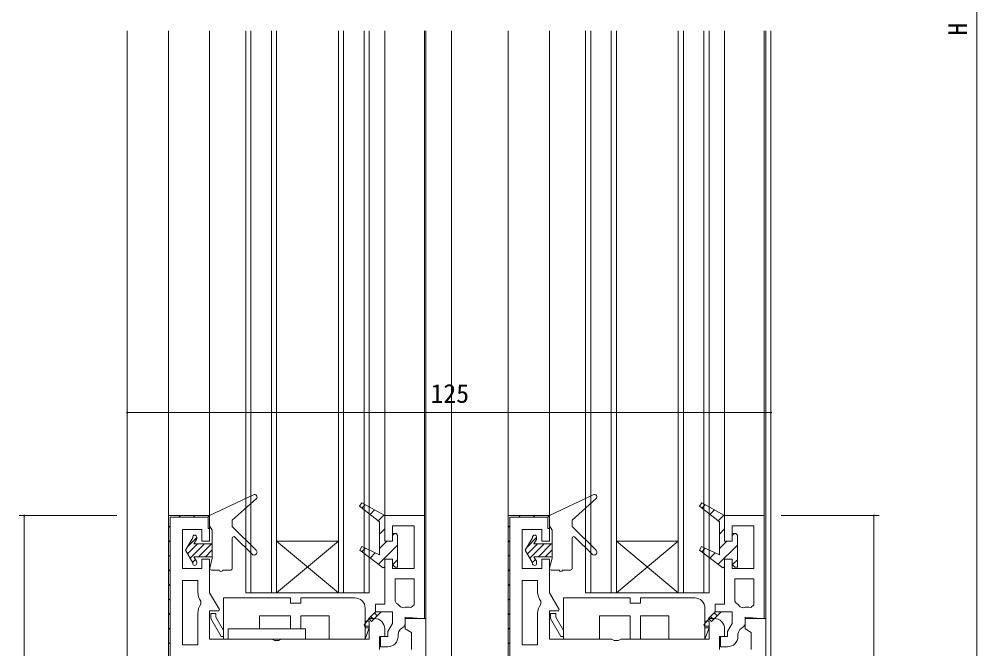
# Model space of a CAD drawing. Units: millimetres, scale not verified. Extents: x -594 to 539, y -420 to 386.
# Drawn here: x -422.6 to -236.6, y -119.4 to 3 of the extents above; entities that cross this region are included whole.
import ezdxf
from ezdxf.enums import TextEntityAlignment as Align

# ---------------------------------------------------------------- set-up
doc = ezdxf.new("R2010")
doc.units = ezdxf.units.MM
doc.header["$LTSCALE"] = 2
for name, color, linetype, lineweight in [('0-3_YKK_12', 2, 'Continuous', 9), ('0-4_YKK_D', 6, 'Continuous', 9), ('0-6_YKK_13', 4, 'Continuous', 9), ('0-7_YKK_11', 7, 'Continuous', 9)]:
    doc.layers.add(name, color=color, linetype=linetype, lineweight=lineweight)
doc.styles.add('ＭＳ ゴシック', font='')
doc.styles.get('ＭＳ ゴシック').set_extended_font_data('MS Gothic')

msp = doc.modelspace()

# ---------------------------------------------------------------- linework, layer by layer
at = {"layer": '0-3_YKK_12'}
for p, q in [((-401.611, -204.063), (-401.611, 0.76)), ((-393.611, -93.952), (-393.611, 0.76)), ((-385.611, -93.952), (-385.611, 0.76)), ((-378.611, 0.76), (-378.611, -108.452)), ((-377.611, 0.76), (-377.611, -108.452)), ((-373.611, -108.452), (-373.611, 0.76)), ((-372.611, -108.452), (-372.611, 0.76)), ((-360.611, 0.76), (-360.611, -108.452)), ((-359.611, 0.76), (-359.611, -108.452)), ((-355.611, -108.452), (-355.611, 0.76)), ((-354.611, -108.452), (-354.611, 0.76)), ((-351.611, -93.952), (-351.611, 0.76)), ((-343.911, -93.951), (-343.911, 0.76)), ((-343.611, -113.952), (-343.611, 0.76)), ((-338.626, -153.452), (-338.626, 0.76)), ((-327.611, -93.952), (-327.611, 0.76)), ((-319.611, -93.952), (-319.611, 0.76)), ((-312.611, 0.76), (-312.611, -108.452)), ((-311.611, 0.76), (-311.611, -108.452)), ((-307.611, -108.452), (-307.611, 0.76)), ((-306.611, -108.452), (-306.611, 0.76)), ((-294.611, 0.76), (-294.611, -108.452)), ((-293.611, 0.76), (-293.611, -108.452)), ((-289.611, -108.452), (-289.611, 0.76)), ((-288.611, -108.452), (-288.611, 0.76)), ((-285.611, -93.952), (-285.611, 0.76)), ((-277.901, -93.951), (-277.906, 0.76)), ((-277.611, -113.952), (-277.611, 0.76)), ((-276.607, 0.76), (-276.611, -173.952)), ((-360.611, -108.452), (-372.611, -98.452)), ((-372.611, -108.452), (-360.611, -98.452)), ((-372.611, -98.452), (-360.611, -98.452)), ((-294.611, -108.452), (-306.611, -98.452)), ((-306.611, -108.452), (-294.611, -98.452)), ((-306.611, -98.452), (-294.611, -98.452)), ((-378.611, -108.452), (-372.611, -108.452)), ((-372.611, -108.452), (-360.611, -108.452)), ((-360.611, -108.452), (-354.611, -108.452)), ((-312.611, -108.452), (-306.611, -108.452)), ((-306.611, -108.452), (-294.611, -108.452)), ((-294.611, -108.452), (-288.611, -108.452))]:
    msp.add_line(p, q, dxfattribs=at)
at = {"layer": '0-4_YKK_D'}
for p, q in [((-236.611, -166.452), (-236.611, 169.548)), ((-401.611, -91.452), (-401.611, -72.452)), ((-276.611, -91.452), (-276.611, -72.452)), ((-401.611, -73.452), (-276.611, -73.452)), ((-403.611, -93.452), (-422.611, -93.452)), ((-421.611, -93.452), (-421.611, -183.452)), ((-274.609, -93.452), (-255.611, -93.452)), ((-256.611, -153.452), (-256.611, -93.452))]:
    msp.add_line(p, q, dxfattribs=at)
for centre, start, end in [((-401.611, -73.452), 0, 180), ((-401.611, -73.452), 180, 0), ((-276.611, -73.452), 0, 180), ((-276.611, -73.452), 180, 0), ((-421.611, -93.452), 90, 270), ((-421.611, -93.452), 270, 90), ((-256.611, -93.452), 90, 270), ((-256.611, -93.452), 270, 90)]:
    msp.add_arc(centre, 0.106, start, end, dxfattribs=at)
at = {"layer": '0-6_YKK_13'}
for p, q in [((-385.611, -93.452), (-377.126, -89.401)), ((-381.211, -94.352), (-376.578, -90.226)), ((-319.611, -93.452), (-311.127, -89.401)), ((-315.211, -94.352), (-310.579, -90.226)), ((-385.611, -93.452), (-385.611, -95.452)), ((-381.211, -94.352), (-381.211, -95.552)), ((-319.611, -93.452), (-319.611, -95.452)), ((-315.211, -94.352), (-315.211, -95.552)), ((-385.611, -95.452), (-385.111, -96.318)), ((-385.111, -96.318), (-385.111, -101.752)), ((-376.572, -100.191), (-381.211, -95.552)), ((-319.611, -95.452), (-319.111, -96.318)), ((-319.111, -96.318), (-319.111, -101.752)), ((-310.572, -100.191), (-315.211, -95.552)), ((-390.311, -100.202), (-388.911, -97.777)), ((-389.961, -99.597), (-388.111, -97.746)), ((-388.911, -97.652), (-388.911, -97.777)), ((-388.666, -98.952), (-388.165, -98.085)), ((-388.111, -97.652), (-388.111, -97.885)), ((-381.211, -97.832), (-381.211, -103.752)), ((-380.699, -97.62), (-377.35, -100.969)), ((-324.311, -100.202), (-322.911, -97.777)), ((-323.962, -99.597), (-322.111, -97.746)), ((-322.911, -97.652), (-322.911, -97.777)), ((-322.666, -98.952), (-322.165, -98.085)), ((-322.111, -97.652), (-322.111, -97.885)), ((-315.211, -97.832), (-315.211, -103.752)), ((-314.699, -97.62), (-311.35, -100.969)), ((-390.311, -100.202), (-388.911, -102.627)), ((-389.912, -100.894), (-387.97, -98.952)), ((-389.419, -101.748), (-386.623, -98.952)), ((-388.666, -98.952), (-385.111, -98.952)), ((-387.776, -101.452), (-385.276, -98.952)), ((-386.429, -101.452), (-385.111, -100.135)), ((-324.311, -100.202), (-322.911, -102.627)), ((-323.912, -100.894), (-321.97, -98.952)), ((-323.419, -101.748), (-320.623, -98.952)), ((-322.666, -98.952), (-319.111, -98.952)), ((-321.776, -101.452), (-319.276, -98.952)), ((-320.429, -101.452), (-319.111, -100.135)), ((-388.926, -102.602), (-388.34, -102.016)), ((-388.666, -101.452), (-388.165, -102.32)), ((-388.666, -101.452), (-385.111, -101.452)), ((-385.111, -101.752), (-385.602, -103.678)), ((-322.926, -102.602), (-322.34, -102.016)), ((-322.666, -101.452), (-322.165, -102.32)), ((-322.666, -101.452), (-319.111, -101.452)), ((-319.111, -101.752), (-319.602, -103.678)), ((-388.911, -102.627), (-388.911, -102.752)), ((-388.111, -102.52), (-388.111, -102.752)), ((-383.711, -104.052), (-385.311, -104.052)), ((-381.511, -104.052), (-383.111, -104.052)), ((-322.911, -102.627), (-322.911, -102.752)), ((-322.111, -102.52), (-322.111, -102.752)), ((-317.711, -104.052), (-319.311, -104.052)), ((-315.511, -104.052), (-317.111, -104.052)), ((-382.911, -117.452), (-382.911, -109.452)), ((-369.911, -109.452), (-382.911, -109.452)), ((-369.911, -109.452), (-369.911, -110.452)), ((-367.911, -110.452), (-367.911, -109.452)), ((-357.411, -109.452), (-367.911, -109.452)), ((-316.911, -117.452), (-316.911, -109.452)), ((-303.911, -109.452), (-316.911, -109.452)), ((-303.911, -109.452), (-303.911, -110.452)), ((-301.911, -110.452), (-301.911, -109.452)), ((-291.411, -109.452), (-301.911, -109.452)), ((-369.911, -110.452), (-367.911, -110.452)), ((-355.411, -111.452), (-355.411, -117.452)), ((-303.911, -110.452), (-301.911, -110.452)), ((-289.411, -111.452), (-289.411, -117.452)), ((-375.911, -115.452), (-375.911, -112.952)), ((-375.911, -112.952), (-369.911, -112.952)), ((-369.911, -112.952), (-369.911, -115.452)), ((-367.911, -115.452), (-367.911, -112.952)), ((-367.911, -112.952), (-362.411, -112.952)), ((-367.911, -112.952), (-362.411, -112.952)), ((-362.411, -112.952), (-362.411, -117.452)), ((-309.911, -117.452), (-309.911, -112.952)), ((-309.911, -112.952), (-303.911, -112.952)), ((-303.911, -112.952), (-303.911, -117.452)), ((-301.911, -117.452), (-301.911, -112.952)), ((-301.911, -112.952), (-296.411, -112.952)), ((-301.911, -112.952), (-296.411, -112.952)), ((-296.411, -112.952), (-296.411, -117.452)), ((-354.611, -113.952), (-355.411, -113.952)), ((-355.411, -117.452), (-354.611, -115.252)), ((-355.411, -115.252), (-354.611, -115.252)), ((-354.611, -115.252), (-354.611, -113.952)), ((-288.611, -113.952), (-289.411, -113.952)), ((-289.411, -117.452), (-288.611, -115.252)), ((-289.411, -115.252), (-288.611, -115.252)), ((-288.611, -115.252), (-288.611, -113.952)), ((-367.011, -115.452), (-382.011, -115.452)), ((-382.011, -117.452), (-382.011, -115.452)), ((-367.011, -117.452), (-367.011, -115.452)), ((-382.911, -117.452), (-375.911, -117.452)), ((-367.011, -117.452), (-382.011, -117.452)), ((-362.411, -117.452), (-355.411, -117.452)), ((-316.911, -117.452), (-309.911, -117.452)), ((-303.911, -117.452), (-301.911, -117.452)), ((-296.411, -117.452), (-289.411, -117.452))]:
    msp.add_line(p, q, dxfattribs=at)
for points in [[(-385.411, -112.452), (-385.411, -113.452), (-383.39, -116.952), (-382.911, -116.952)], [(-382.911, -115.782), (-384.411, -113.184), (-384.411, -112.452), (-385.411, -112.452)], [(-319.411, -112.452), (-319.411, -113.452), (-317.39, -116.952), (-316.911, -116.952)], [(-316.911, -115.782), (-318.411, -113.184), (-318.411, -112.452), (-319.411, -112.452)]]:
    msp.add_lwpolyline(points, dxfattribs=at)
for centre, radius, start, end in [((-376.911, -89.852), 0.5, 311.69427, 115.52351), ((-310.911, -89.852), 0.5, 311.69427, 115.52351), ((-388.511, -97.652), 0.4, 0, 180), ((-388.511, -97.885), 0.4, 329.99998, 0), ((-380.911, -97.832), 0.3, 45, 180), ((-322.511, -97.652), 0.4, 0, 180), ((-322.511, -97.885), 0.4, 329.99998, 0), ((-314.911, -97.832), 0.3, 45, 180), ((-376.961, -100.58), 0.55, 224.99998, 44.99998), ((-310.961, -100.58), 0.55, 224.99998, 44.99998), ((-388.511, -102.752), 0.4, 180, 0), ((-388.511, -102.52), 0.4, 0, 30), ((-385.311, -103.752), 0.3, 165.70561, 270), ((-383.411, -104.052), 0.3, 180, 0), ((-381.511, -103.752), 0.3, 270, 0), ((-322.511, -102.752), 0.4, 180, 0), ((-322.511, -102.52), 0.4, 0, 30), ((-319.311, -103.752), 0.3, 165.70561, 270), ((-317.411, -104.052), 0.3, 180, 0), ((-315.511, -103.752), 0.3, 270, 0), ((-357.411, -111.452), 2, 0, 90), ((-291.411, -111.452), 2, 0, 90)]:
    msp.add_arc(centre, radius, start, end, dxfattribs=at)
at = {"layer": '0-7_YKK_11'}
for p, q in [((-356.047, -91.988), (-355.403, -91.344)), ((-354.459, -93.228), (-353.585, -92.355)), ((-290.047, -91.988), (-289.403, -91.344)), ((-288.459, -93.228), (-287.585, -92.355)), ((-391.592, -93.752), (-391.292, -93.452)), ((-388.764, -93.752), (-388.464, -93.452)), ((-385.982, -93.799), (-385.77, -93.587)), ((-385.611, -93.952), (-385.611, -95.952)), ((-352.87, -94.469), (-351.767, -93.366)), ((-325.592, -93.752), (-325.292, -93.452)), ((-322.764, -93.752), (-322.464, -93.452)), ((-319.982, -93.799), (-319.77, -93.587)), ((-319.611, -93.952), (-319.611, -95.952)), ((-286.871, -94.469), (-285.767, -93.366)), ((-393.611, -95.771), (-393.311, -95.471)), ((-352.611, -97.038), (-351.611, -96.038)), ((-327.611, -95.771), (-327.311, -95.471)), ((-286.611, -97.038), (-285.611, -96.038)), ((-393.611, -98.6), (-393.311, -98.3)), ((-352.611, -99.866), (-351.197, -98.452)), ((-350.102, -97.357), (-349.706, -96.962)), ((-327.611, -98.6), (-327.311, -98.3)), ((-286.611, -99.866), (-285.197, -98.452)), ((-284.102, -97.357), (-283.706, -96.962)), ((-356.05, -100.477), (-355.374, -99.801)), ((-352.839, -102.923), (-349.111, -99.195)), ((-290.05, -100.477), (-289.374, -99.801)), ((-286.839, -102.923), (-283.111, -99.195)), ((-393.611, -101.428), (-393.311, -101.128)), ((-354.445, -101.7), (-353.444, -100.699)), ((-350.111, -102.152), (-350.111, -102.952)), ((-350.107, -103.019), (-349.111, -102.023)), ((-327.611, -101.428), (-327.311, -101.128)), ((-288.445, -101.7), (-287.444, -100.699)), ((-284.111, -102.152), (-284.111, -102.952)), ((-284.107, -103.019), (-283.111, -102.023)), ((-393.611, -104.256), (-393.311, -103.956)), ((-327.611, -104.256), (-327.311, -103.956)), ((-345.911, -110.803), (-345.911, -105.752)), ((-279.911, -110.803), (-279.911, -105.752)), ((-393.611, -107.085), (-393.311, -106.785)), ((-390.911, -106.052), (-390.911, -118.552)), ((-327.611, -107.085), (-327.311, -106.785)), ((-324.911, -106.052), (-324.911, -118.552)), ((-393.611, -109.913), (-393.311, -109.613)), ((-327.611, -109.913), (-327.311, -109.613)), ((-387.294, -110.699), (-387.294, -110.072)), ((-348.575, -111.202), (-347.991, -111.38)), ((-346.528, -111.289), (-345.911, -110.803)), ((-321.294, -110.699), (-321.294, -110.072)), ((-282.575, -111.202), (-281.991, -111.38)), ((-280.528, -111.289), (-279.911, -110.803)), ((-393.611, -112.742), (-393.311, -112.442)), ((-353.763, -113.636), (-354.329, -113.07)), ((-353.056, -112.929), (-353.622, -112.363)), ((-352.349, -112.221), (-352.418, -112.152)), ((-327.611, -112.742), (-327.311, -112.442)), ((-287.763, -113.636), (-288.329, -113.07)), ((-287.056, -112.929), (-287.622, -112.363)), ((-286.349, -112.221), (-286.418, -112.152)), ((-393.611, -115.57), (-393.311, -115.27)), ((-327.611, -115.57), (-327.311, -115.27)), ((-393.611, -118.399), (-393.311, -118.099)), ((-327.611, -118.399), (-327.311, -118.099))]:
    msp.add_line(p, q, dxfattribs=at)
for points in [[(-351.611, -98.252), (-351.611, -93.452), (-356.044, -90.988), (-356.482, -91.648), (-352.611, -94.671), (-352.611, -101.087), (-356.074, -99.475), (-356.468, -100.159), (-351.941, -103.606), (-351.611, -103.434), (-351.611, -102.152)], [(-285.611, -98.252), (-285.611, -93.452), (-290.044, -90.988), (-290.482, -91.648), (-286.611, -94.671), (-286.611, -101.087), (-290.074, -99.475), (-290.468, -100.159), (-285.941, -103.606), (-285.611, -103.434), (-285.611, -102.152)], [(-393.611, -183.452), (-393.611, -93.452), (-385.611, -93.452), (-385.611, -98.452), (-387.111, -98.452), (-387.111, -96.152), (-390.911, -96.152), (-390.911, -103.752), (-387.111, -103.752), (-387.111, -101.952), (-385.611, -101.952), (-385.611, -108.452), (-383.721, -111.726), (-383.852, -111.952), (-385.611, -111.952), (-385.611, -117.452), (-373.477, -117.452), (-373.044, -117.702), (-372.178, -117.702), (-371.745, -117.452), (-354.611, -117.452), (-354.611, -114.952), (-355.516, -114.952), (-355.632, -114.707), (-354.611, -113.452), (-353.611, -113.452)], [(-385.611, -93.952), (-385.611, -95.952), (-385.911, -95.952), (-385.911, -93.752), (-393.311, -93.752), (-393.311, -183.152), (-384.411, -183.152), (-384.411, -180.952), (-384.111, -180.952), (-384.111, -182.952)], [(-343.911, -113.498), (-343.911, -93.452), (-351.611, -93.452), (-351.611, -98.452), (-350.111, -98.452), (-350.111, -95.452), (-345.911, -95.452), (-345.911, -103.752), (-350.111, -103.752), (-350.111, -101.952), (-351.611, -101.952), (-351.611, -110.652), (-353.411, -110.652), (-353.411, -112.152), (-350.111, -112.152), (-350.111, -114.393), (-351.011, -115.952), (-351.011, -116.952), (-352.411, -116.952), (-352.411, -118.952), (-351.011, -118.952)], [(-327.611, -183.452), (-327.611, -93.452), (-319.611, -93.452), (-319.611, -98.452), (-321.111, -98.452), (-321.111, -96.152), (-324.911, -96.152), (-324.911, -103.752), (-321.111, -103.752), (-321.111, -101.952), (-319.611, -101.952), (-319.611, -108.452), (-317.721, -111.726), (-317.852, -111.952), (-319.611, -111.952), (-319.611, -117.452), (-307.477, -117.452), (-307.044, -117.702), (-306.178, -117.702), (-305.745, -117.452), (-288.611, -117.452), (-288.611, -114.952), (-289.516, -114.952), (-289.632, -114.707), (-288.611, -113.452), (-287.611, -113.452)], [(-319.611, -93.952), (-319.611, -95.952), (-319.911, -95.952), (-319.911, -93.752), (-327.311, -93.752), (-327.311, -183.152), (-318.411, -183.152), (-318.411, -180.952), (-318.111, -180.952), (-318.111, -182.952)], [(-277.911, -113.498), (-277.911, -93.452), (-285.611, -93.452), (-285.611, -98.452), (-284.111, -98.452), (-284.111, -95.452), (-279.911, -95.452), (-279.911, -103.752), (-284.111, -103.752), (-284.111, -101.952), (-285.611, -101.952), (-285.611, -110.652), (-287.411, -110.652), (-287.411, -112.152), (-284.111, -112.152), (-284.111, -114.393), (-285.011, -115.952), (-285.011, -116.952), (-286.411, -116.952), (-286.411, -118.952), (-285.011, -118.952)], [(-349.411, -96.952), (-350.111, -96.952), (-350.111, -98.252)], [(-350.111, -102.952), (-349.611, -103.452), (-349.111, -103.452), (-349.111, -97.252), (-349.411, -96.952)], [(-283.411, -96.952), (-284.111, -96.952), (-284.111, -98.252)], [(-284.111, -102.952), (-283.611, -103.452), (-283.111, -103.452), (-283.111, -97.252), (-283.411, -96.952)], [(-345.911, -110.803), (-345.911, -105.752), (-349.611, -105.752), (-349.611, -110.054), (-349.361, -110.487)], [(-279.911, -110.803), (-279.911, -105.752), (-283.611, -105.752), (-283.611, -110.054), (-283.361, -110.487)], [(-390.911, -106.052), (-390.911, -118.552), (-387.911, -118.552), (-387.911, -112.452)], [(-387.911, -108.318), (-387.911, -106.052), (-390.911, -106.052)], [(-324.911, -106.052), (-324.911, -118.552), (-321.911, -118.552), (-321.911, -112.452)], [(-321.911, -108.318), (-321.911, -106.052), (-324.911, -106.052)], [(-352.28, -112.152), (-354.163, -114.035), (-354.728, -113.469), (-353.411, -112.152)], [(-347.9, -115.061), (-347.611, -114.607), (-347.611, -113.174), (-343.911, -113.498)], [(-346.411, -119.452), (-346.411, -116.145), (-347.611, -115.452), (-347.611, -113.452), (-343.611, -113.452), (-343.611, -153.452)], [(-286.28, -112.152), (-288.163, -114.035), (-288.728, -113.469), (-287.411, -112.152)], [(-281.9, -115.061), (-281.611, -114.607), (-281.611, -113.174), (-277.911, -113.498)], [(-280.411, -119.452), (-280.411, -116.145), (-281.611, -115.452), (-281.611, -113.452), (-277.611, -113.452), (-277.611, -153.452)], [(-351.611, -115.452), (-351.611, -116.952), (-352.611, -116.952), (-352.611, -119.452)], [(-349.011, -116.952), (-349.011, -116.474), (-349.006, -116.43)], [(-285.611, -115.452), (-285.611, -116.952), (-286.611, -116.952), (-286.611, -119.452)], [(-283.011, -116.952), (-283.011, -116.474), (-283.006, -116.43)]]:
    msp.add_lwpolyline(points, dxfattribs=at)
for centre, radius, start, end in [((-385.111, -108.318), 2.8, 179.99998, 218.78207), ((-319.111, -108.318), 2.8, 179.99998, 218.78207), ((-385.111, -112.452), 2.8, 141.2179, 179.99998), ((-350.611, -112.652), 2.5, 35.45689, 60), ((-347.111, -113.72), 2.5, 76.50662, 110.61668), ((-319.111, -112.452), 2.8, 141.2179, 179.99998), ((-284.611, -112.652), 2.5, 35.45689, 60), ((-281.111, -113.72), 2.5, 76.50662, 110.61668), ((-353.611, -115.452), 2, 0, 89.99998), ((-287.611, -115.452), 2, 0, 89.99998), ((-347.056, -116.874), 2, 114.96335, 167.17526), ((-281.056, -116.874), 2, 114.96335, 167.17526), ((-351.011, -116.952), 2, 270, 0), ((-285.011, -116.952), 2, 270, 0)]:
    msp.add_arc(centre, radius, start, end, dxfattribs=at)

# ---------------------------------------------------------------- texts
at = {"layer": '0-4_YKK_D', "color": 4, "style": 'ＭＳ ゴシック'}
msp.add_text('H', height=3.666, rotation=90, dxfattribs=at).set_placement((-237.411, -0.177), align=Align.BOTTOM_LEFT)
msp.add_text('125', height=3.666, dxfattribs=at).set_placement((-342.711, -72.652), align=Align.BOTTOM_LEFT)

doc.saveas('drawing.dxf')
